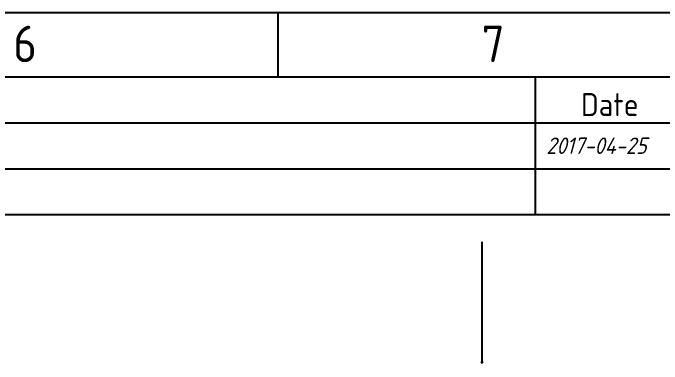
# Model space of a CAD drawing. Header units: inches. Extents: x 32166 to 66782, y 2386 to 7162.
# Drawn here: x 33941.3 to 34380.7, y 3990.8 to 4228.6 of the extents above; entities that cross this region are included whole.
import ezdxf
from ezdxf.enums import TextEntityAlignment as Align

# ---------------------------------------------------------------- set-up
doc = ezdxf.new("R2010")
doc.units = ezdxf.units.IN
doc.header["$LTSCALE"] = 0.64311
doc.header["$MEASUREMENT"] = 0
doc.layers.get('0').update_dxf_attribs({"linetype": 'CONTINUOUS'})
doc.layers.add('TOPOVERLAY', color=2, linetype='CONTINUOUS')
doc.styles.add('ISO Proportional', font='isocp')

msp = doc.modelspace()

# ---------------------------------------------------------------- linework, layer by layer
for p, q in [((34120.64, 4228.61), (34120.64, 4185.17)), ((34728.68, 4185.17), (32209.64, 4185.17)), ((34295.01, 4092.11), (34295.01, 4185.17)), ((33519.95, 4154.15), (34728.68, 4154.15)), ((33519.95, 4123.13), (34728.68, 4123.13)), ((33519.95, 4092.11), (34728.68, 4092.11))]:
    msp.add_line(p, q)
msp.add_lwpolyline([(32166.21, 2385.86), (34772.11, 2385.86), (34772.11, 4228.61), (32166.21, 4228.61)], close=True)
at = {"layer": 'TOPOVERLAY'}
msp.add_line((34258.87, 3992.2), (34258.87, 4073.54), dxfattribs=at)
for start, end in [(0, 180), (180, 0)]:
    msp.add_arc((34258.87, 3992.2), 0.508, start, end, dxfattribs=at)

# ---------------------------------------------------------------- texts
at = {"style": 'ISO Proportional'}
for s, p in [('6', (33949.51, 4207.7)), ('7', (34266.42, 4207.7))]:
    msp.add_text(s, height=24.82, dxfattribs=at).set_placement(p, align=Align.MIDDLE)
msp.add_text('Date', height=15.511, dxfattribs=at).set_placement((34325.87, 4166.56), align=Align.MIDDLE_LEFT)
at = {"style": 'ISO Proportional', "oblique": 15}
msp.add_text('2017-04-25', height=11.168, dxfattribs=at).set_placement((34302.37, 4138.68), align=Align.MIDDLE_LEFT)

doc.saveas('drawing.dxf')
